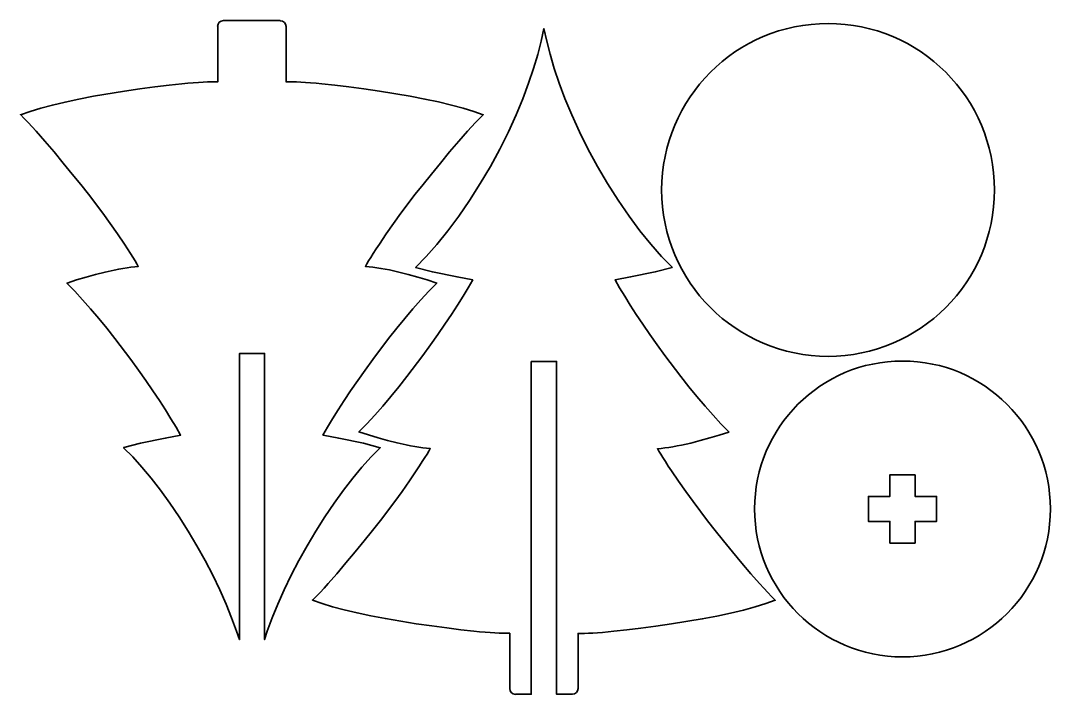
# Model space of a CAD drawing. Header units: inches. Extents: x 0.05 to 8.15, y 21.07 to 26.37.
import ezdxf

# ---------------------------------------------------------------- set-up
doc = ezdxf.new("R2010")
doc.units = ezdxf.units.IN
doc.header["$MEASUREMENT"] = 0
doc.layers.add('Layer 1', color=7, linetype='Continuous')

# ---------------------------------------------------------------- blocks, each defined once
blk = doc.blocks.new('block 3')
at = {"layer": 'Layer 1', "color": 1, "lineweight": 35, "true_color": 0xff1212}
blk.add_open_spline([(1.9912, 21.5718), (1.9912, 21.5718), (2.0299, 21.6759), (2.0299, 21.6759), (2.0299, 21.6759), (2.0739, 21.7841), (2.0739, 21.7841), (2.0739, 21.7841), (2.1235, 21.8952), (2.1235, 21.8952), (2.1235, 21.8952), (2.1791, 22.01), (2.1791, 22.01), (2.1791, 22.01), (2.2394, 22.1264), (2.2394, 22.1264), (2.2394, 22.1264), (2.3042, 22.243), (2.3042, 22.243), (2.3042, 22.243), (2.3728, 22.3584), (2.3728, 22.3584), (2.3728, 22.3584), (2.4439, 22.4707), (2.4439, 22.4707), (2.4439, 22.4707), (2.5167, 22.5783), (2.5167, 22.5783), (2.5167, 22.5783), (2.5899, 22.6798), (2.5899, 22.6798), (2.5899, 22.6798), (2.6632, 22.7744), (2.6632, 22.7744), (2.6632, 22.7744), (2.736, 22.8615), (2.736, 22.8615), (2.736, 22.8615), (2.8081, 22.9411), (2.8081, 22.9411), (2.8081, 22.9411), (2.8795, 23.0132), (2.8795, 23.0132), (2.8795, 23.0132), (2.8799, 23.014), (2.8799, 23.014), (2.8799, 23.014), (2.7476, 23.0504), (2.7476, 23.0504), (2.7476, 23.0504), (2.7476, 23.0504), (2.7476, 23.0504), (2.7476, 23.0504), (2.5531, 23.0886), (2.5531, 23.0886), (2.5531, 23.0886), (2.5531, 23.0887), (2.5531, 23.0887), (2.5531, 23.0887), (2.431, 23.1129), (2.431, 23.1129), (2.431, 23.1129), (2.4289, 23.113), (2.4289, 23.113), (2.4289, 23.113), (2.4648, 23.1755), (2.4648, 23.1755), (2.4648, 23.1755), (2.5044, 23.2418), (2.5044, 23.2418), (2.5044, 23.2418), (2.548, 23.3112), (2.548, 23.3112), (2.548, 23.3112), (2.5956, 23.385), (2.5956, 23.385), (2.5956, 23.385), (2.647, 23.4623), (2.647, 23.4623), (2.647, 23.4623), (2.7025, 23.5425), (2.7025, 23.5425), (2.7025, 23.5425), (2.7605, 23.6248), (2.7605, 23.6248), (2.7605, 23.6248), (2.821, 23.7082), (2.821, 23.7082), (2.821, 23.7082), (2.946, 23.8739), (2.946, 23.8739), (2.946, 23.8739), (3.0098, 23.954), (3.0098, 23.954), (3.0098, 23.954), (3.0734, 24.0315), (3.0734, 24.0315), (3.0734, 24.0315), (3.1367, 24.1058), (3.1367, 24.1058), (3.1367, 24.1058), (3.1996, 24.1769), (3.1996, 24.1769), (3.1996, 24.1769), (3.2619, 24.2448), (3.2619, 24.2448), (3.2619, 24.2448), (3.3237, 24.3093), (3.3237, 24.3093), (3.3237, 24.3093), (3.3245, 24.3094), (3.3245, 24.3094), (3.3245, 24.3094), (3.2498, 24.3334), (3.2498, 24.3334), (3.2498, 24.3334), (3.1745, 24.3559), (3.1745, 24.3559), (3.1745, 24.3559), (3.0994, 24.3768), (3.0994, 24.3768), (3.0994, 24.3768), (3.0249, 24.3957), (3.0249, 24.3957), (3.0249, 24.3957), (2.953, 24.4118), (2.953, 24.4118), (2.953, 24.4118), (2.9184, 24.4186), (2.9184, 24.4186), (2.9184, 24.4186), (2.8849, 24.4247), (2.8849, 24.4247), (2.8849, 24.4247), (2.8526, 24.4298), (2.8526, 24.4298), (2.8526, 24.4298), (2.8217, 24.4341), (2.8217, 24.4341), (2.8217, 24.4341), (2.792, 24.4375), (2.792, 24.4375), (2.792, 24.4375), (2.7635, 24.44), (2.7635, 24.44), (2.7635, 24.44), (2.7628, 24.4397), (2.7628, 24.4397), (2.7628, 24.4397), (2.7742, 24.4597), (2.7742, 24.4597), (2.7742, 24.4597), (2.7881, 24.4834), (2.7881, 24.4834), (2.7881, 24.4834), (2.8052, 24.5112), (2.8052, 24.5112), (2.8052, 24.5112), (2.8252, 24.5425), (2.8252, 24.5425), (2.8252, 24.5425), (2.8477, 24.577), (2.8477, 24.577), (2.8477, 24.577), (2.8726, 24.6144), (2.8726, 24.6144), (2.8726, 24.6144), (2.9271, 24.695), (2.9271, 24.695), (2.9271, 24.695), (2.9848, 24.7783), (2.9848, 24.7783), (2.9848, 24.7783), (3.0421, 24.858), (3.0421, 24.858), (3.0421, 24.858), (3.1556, 25.0075), (3.1556, 25.0075), (3.1556, 25.0075), (3.2164, 25.0843), (3.2164, 25.0843), (3.2164, 25.0843), (3.2825, 25.1664), (3.2825, 25.1664), (3.2825, 25.1664), (3.3532, 25.2529), (3.3532, 25.2529), (3.3532, 25.2529), (3.4259, 25.3405), (3.4259, 25.3405), (3.4259, 25.3405), (3.4977, 25.425), (3.4977, 25.425), (3.4977, 25.425), (3.5662, 25.503), (3.5662, 25.503), (3.5662, 25.503), (3.5987, 25.5389), (3.5987, 25.5389), (3.5987, 25.5389), (3.6301, 25.5727), (3.6301, 25.5727), (3.6301, 25.5727), (3.6601, 25.6043), (3.6601, 25.6043), (3.6601, 25.6043), (3.6889, 25.6337), (3.6889, 25.6337), (3.6889, 25.6337), (3.69, 25.6332), (3.69, 25.6332), (3.69, 25.6332), (3.615, 25.6593), (3.615, 25.6593), (3.615, 25.6593), (3.5317, 25.6847), (3.5317, 25.6847), (3.5317, 25.6847), (3.4396, 25.7094), (3.4396, 25.7094), (3.4396, 25.7094), (3.3392, 25.7334), (3.3392, 25.7334), (3.3392, 25.7334), (3.2309, 25.7565), (3.2309, 25.7565), (3.2309, 25.7565), (3.1156, 25.7786), (3.1156, 25.7786), (3.1156, 25.7786), (2.873, 25.8189), (2.873, 25.8189), (2.873, 25.8189), (2.7512, 25.8366), (2.7512, 25.8366), (2.7512, 25.8366), (2.6332, 25.8522), (2.6332, 25.8522), (2.6332, 25.8522), (2.5221, 25.8661), (2.5221, 25.8661), (2.5221, 25.8661), (2.4209, 25.8768), (2.4209, 25.8768), (2.4209, 25.8768), (2.3745, 25.8812), (2.3745, 25.8812), (2.3745, 25.8812), (2.3312, 25.8848), (2.3312, 25.8848), (2.3312, 25.8848), (2.291, 25.8879), (2.291, 25.8879), (2.291, 25.8879), (2.2539, 25.8902), (2.2539, 25.8902), (2.2539, 25.8902), (2.2202, 25.8919), (2.2202, 25.8919), (2.2202, 25.8919), (2.1896, 25.8929), (2.1896, 25.8929), (2.1896, 25.8929), (2.1619, 25.8929), (2.1619, 25.8929), (2.1619, 25.8929), (2.1377, 25.8929), (2.1377, 25.8929), (2.1377, 25.8929), (2.1394, 25.8927), (2.1394, 25.8927), (2.1394, 25.8927), (2.1394, 26.3276), (2.1394, 26.3276), (2.1394, 26.3276), (2.1389, 26.3272), (2.1389, 26.3272), (2.1389, 26.3525), (2.1184, 26.373), (2.0931, 26.373), (2.0931, 26.373), (2.0928, 26.3736), (2.0928, 26.3736), (2.0928, 26.3736), (1.9145, 26.3736), (1.9145, 26.3736), (1.9145, 26.3736), (1.9148, 26.3736), (1.9148, 26.3736), (1.9148, 26.3736), (1.827, 26.3736), (1.827, 26.3736), (1.827, 26.3736), (1.8267, 26.3734), (1.8267, 26.3734), (1.8267, 26.3734), (1.6477, 26.3734), (1.6477, 26.3734), (1.6477, 26.3734), (1.646, 26.3737), (1.646, 26.3737), (1.6207, 26.3737), (1.6002, 26.3532), (1.6002, 26.3279), (1.6002, 26.3279), (1.6002, 26.3279), (1.6002, 26.3279), (1.6002, 26.3279), (1.6019, 26.3283), (1.6019, 26.3283), (1.6019, 26.3283), (1.6019, 25.8927), (1.6019, 25.8927), (1.6019, 25.8927), (1.6019, 25.8927), (1.6019, 25.8927), (1.6019, 25.8927), (1.5777, 25.8927), (1.5777, 25.8927), (1.5777, 25.8927), (1.5499, 25.8927), (1.5499, 25.8927), (1.5499, 25.8927), (1.5194, 25.8918), (1.5194, 25.8918), (1.5194, 25.8918), (1.4856, 25.8901), (1.4856, 25.8901), (1.4856, 25.8901), (1.4487, 25.8877), (1.4487, 25.8877), (1.4487, 25.8877), (1.4084, 25.8847), (1.4084, 25.8847), (1.4084, 25.8847), (1.365, 25.8811), (1.365, 25.8811), (1.365, 25.8811), (1.3187, 25.8766), (1.3187, 25.8766), (1.3187, 25.8766), (1.2176, 25.8659), (1.2176, 25.8659), (1.2176, 25.8659), (1.1064, 25.852), (1.1064, 25.852), (1.1064, 25.852), (0.9887, 25.8365), (0.9887, 25.8365), (0.9887, 25.8365), (0.8669, 25.8187), (0.8669, 25.8187), (0.8669, 25.8187), (0.6241, 25.7784), (0.6241, 25.7784), (0.6241, 25.7784), (0.5089, 25.7564), (0.5089, 25.7564), (0.5089, 25.7564), (0.4005, 25.7333), (0.4005, 25.7333), (0.4005, 25.7333), (0.3001, 25.7093), (0.3001, 25.7093), (0.3001, 25.7093), (0.2081, 25.6845), (0.2081, 25.6845), (0.2081, 25.6845), (0.1248, 25.6591), (0.1248, 25.6591), (0.1248, 25.6591), (0.0499, 25.633), (0.0499, 25.633), (0.0499, 25.633), (0.0503, 25.6339), (0.0503, 25.6339), (0.0503, 25.6339), (0.0791, 25.6044), (0.0791, 25.6044), (0.0791, 25.6044), (0.1091, 25.5729), (0.1091, 25.5729), (0.1091, 25.5729), (0.1405, 25.539), (0.1405, 25.539), (0.1405, 25.539), (0.173, 25.5032), (0.173, 25.5032), (0.173, 25.5032), (0.2414, 25.4251), (0.2414, 25.4251), (0.2414, 25.4251), (0.3132, 25.3407), (0.3132, 25.3407), (0.3132, 25.3407), (0.3859, 25.253), (0.3859, 25.253), (0.3859, 25.253), (0.4566, 25.1665), (0.4566, 25.1665), (0.4566, 25.1665), (0.5227, 25.0844), (0.5227, 25.0844), (0.5227, 25.0844), (0.5835, 25.0076), (0.5835, 25.0076), (0.5835, 25.0076), (0.697, 24.8582), (0.697, 24.8582), (0.697, 24.8582), (0.7544, 24.7784), (0.7544, 24.7784), (0.7544, 24.7784), (0.812, 24.6951), (0.812, 24.6951), (0.812, 24.6951), (0.8666, 24.6145), (0.8666, 24.6145), (0.8666, 24.6145), (0.8914, 24.5772), (0.8914, 24.5772), (0.8914, 24.5772), (0.9139, 24.5426), (0.9139, 24.5426), (0.9139, 24.5426), (0.9339, 24.5114), (0.9339, 24.5114), (0.9339, 24.5114), (0.951, 24.4836), (0.951, 24.4836), (0.951, 24.4836), (0.9649, 24.4598), (0.9649, 24.4598), (0.9649, 24.4598), (0.9763, 24.4398), (0.9763, 24.4398), (0.9763, 24.4398), (0.9763, 24.4398), (0.9763, 24.4398), (0.9763, 24.4398), (0.9478, 24.4373), (0.9478, 24.4373), (0.9478, 24.4373), (0.9182, 24.434), (0.9182, 24.434), (0.9182, 24.434), (0.8873, 24.4297), (0.8873, 24.4297), (0.8873, 24.4297), (0.855, 24.4245), (0.855, 24.4245), (0.855, 24.4245), (0.8216, 24.4184), (0.8216, 24.4184), (0.8216, 24.4184), (0.7869, 24.4116), (0.7869, 24.4116), (0.7869, 24.4116), (0.7149, 24.3955), (0.7149, 24.3955), (0.7149, 24.3955), (0.6405, 24.3766), (0.6405, 24.3766), (0.6405, 24.3766), (0.5653, 24.3558), (0.5653, 24.3558), (0.5653, 24.3558), (0.4902, 24.3333), (0.4902, 24.3333), (0.4902, 24.3333), (0.4153, 24.3093), (0.4153, 24.3093), (0.4153, 24.3093), (0.4139, 24.3093), (0.4139, 24.3093), (0.4139, 24.3093), (0.4757, 24.2448), (0.4757, 24.2448), (0.4757, 24.2448), (0.538, 24.1769), (0.538, 24.1769), (0.538, 24.1769), (0.6009, 24.1058), (0.6009, 24.1058), (0.6009, 24.1058), (0.6642, 24.0315), (0.6642, 24.0315), (0.6642, 24.0315), (0.728, 23.954), (0.728, 23.954), (0.728, 23.954), (0.7916, 23.8739), (0.7916, 23.8739), (0.7916, 23.8739), (0.9166, 23.7082), (0.9166, 23.7082), (0.9166, 23.7082), (0.977, 23.6248), (0.977, 23.6248), (0.977, 23.6248), (1.0349, 23.5425), (1.0349, 23.5425), (1.0349, 23.5425), (1.0905, 23.4623), (1.0905, 23.4623), (1.0905, 23.4623), (1.1419, 23.385), (1.1419, 23.385), (1.1419, 23.385), (1.1895, 23.3112), (1.1895, 23.3112), (1.1895, 23.3112), (1.2331, 23.2418), (1.2331, 23.2418), (1.2331, 23.2418), (1.2728, 23.1755), (1.2728, 23.1755), (1.2728, 23.1755), (1.3085, 23.113), (1.3085, 23.113), (1.3085, 23.113), (1.3102, 23.1129), (1.3102, 23.1129), (1.3102, 23.1129), (1.1881, 23.0887), (1.1881, 23.0887), (1.1881, 23.0887), (1.1881, 23.0887), (1.1881, 23.0887), (1.1881, 23.0887), (0.9937, 23.0505), (0.9937, 23.0505), (0.9937, 23.0505), (0.9937, 23.0505), (0.9937, 23.0505), (0.9937, 23.0505), (0.8613, 23.0141), (0.8613, 23.0141), (0.8613, 23.0141), (0.8609, 23.0132), (0.8609, 23.0132), (0.8609, 23.0132), (0.9323, 22.9411), (0.9323, 22.9411), (0.9323, 22.9411), (1.0045, 22.8615), (1.0045, 22.8615), (1.0045, 22.8615), (1.0773, 22.7744), (1.0773, 22.7744), (1.0773, 22.7744), (1.1505, 22.6798), (1.1505, 22.6798), (1.1505, 22.6798), (1.2238, 22.5783), (1.2238, 22.5783), (1.2238, 22.5783), (1.2964, 22.4707), (1.2964, 22.4707), (1.2964, 22.4707), (1.3675, 22.3584), (1.3675, 22.3584), (1.3675, 22.3584), (1.4362, 22.243), (1.4362, 22.243), (1.4362, 22.243), (1.501, 22.1264), (1.501, 22.1264), (1.501, 22.1264), (1.5613, 22.01), (1.5613, 22.01), (1.5613, 22.01), (1.6169, 21.8952), (1.6169, 21.8952), (1.6169, 21.8952), (1.6663, 21.7841), (1.6663, 21.7841), (1.6663, 21.7841), (1.7103, 21.6759), (1.7103, 21.6759), (1.7103, 21.6759), (1.7491, 21.5718), (1.7491, 21.5718), (1.7491, 21.5718), (1.7721, 21.5039), (1.7721, 21.5039), (1.7721, 21.5039), (1.7724, 21.5039), (1.7724, 21.5039), (1.7724, 21.5039), (1.7724, 23.7552), (1.7724, 23.7552), (1.7724, 23.7552), (1.7724, 23.755), (1.7724, 23.755), (1.7724, 23.755), (1.9694, 23.755), (1.9694, 23.755), (1.9694, 23.755), (1.9694, 23.755), (1.9694, 23.755), (1.9694, 23.755), (1.9694, 21.5039), (1.9694, 21.5039), (1.9694, 21.5039), (1.9912, 21.5718), (1.9912, 21.5718)], degree=3, knots=[0, 0, 0, 0, 1, 1, 1, 2, 2, 2, 3, 3, 3, 4, 4, 4, 5, 5, 5, 6, 6, 6, 7, 7, 7, 8, 8, 8, 9, 9, 9, 10, 10, 10, 11, 11, 11, 12, 12, 12, 13, 13, 13, 14, 14, 14, 15, 15, 15, 16, 16, 16, 17, 17, 17, 18, 18, 18, 19, 19, 19, 20, 20, 20, 21, 21, 21, 22, 22, 22, 23, 23, 23, 24, 24, 24, 25, 25, 25, 26, 26, 26, 27, 27, 27, 28, 28, 28, 29, 29, 29, 30, 30, 30, 31, 31, 31, 32, 32, 32, 33, 33, 33, 34, 34, 34, 35, 35, 35, 36, 36, 36, 37, 37, 37, 38, 38, 38, 39, 39, 39, 40, 40, 40, 41, 41, 41, 42, 42, 42, 43, 43, 43, 44, 44, 44, 45, 45, 45, 46, 46, 46, 47, 47, 47, 48, 48, 48, 49, 49, 49, 50, 50, 50, 51, 51, 51, 52, 52, 52, 53, 53, 53, 54, 54, 54, 55, 55, 55, 56, 56, 56, 57, 57, 57, 58, 58, 58, 59, 59, 59, 60, 60, 60, 61, 61, 61, 62, 62, 62, 63, 63, 63, 64, 64, 64, 65, 65, 65, 66, 66, 66, 67, 67, 67, 68, 68, 68, 69, 69, 69, 70, 70, 70, 71, 71, 71, 72, 72, 72, 73, 73, 73, 74, 74, 74, 75, 75, 75, 76, 76, 76, 77, 77, 77, 78, 78, 78, 79, 79, 79, 80, 80, 80, 81, 81, 81, 82, 82, 82, 83, 83, 83, 84, 84, 84, 85, 85, 85, 86, 86, 86, 87, 87, 87, 88, 88, 88, 89, 89, 89, 90, 90, 90, 91, 91, 91, 92, 92, 92, 93, 93, 93, 94, 94, 94, 95, 95, 95, 96, 96, 96, 97, 97, 97, 98, 98, 98, 99, 99, 99, 100, 100, 100, 101, 101, 101, 102, 102, 102, 103, 103, 103, 104, 104, 104, 105, 105, 105, 106, 106, 106, 107, 107, 107, 108, 108, 108, 109, 109, 109, 110, 110, 110, 111, 111, 111, 112, 112, 112, 113, 113, 113, 114, 114, 114, 115, 115, 115, 116, 116, 116, 117, 117, 117, 118, 118, 118, 119, 119, 119, 120, 120, 120, 121, 121, 121, 122, 122, 122, 123, 123, 123, 124, 124, 124, 125, 125, 125, 126, 126, 126, 127, 127, 127, 128, 128, 128, 129, 129, 129, 130, 130, 130, 131, 131, 131, 132, 132, 132, 133, 133, 133, 134, 134, 134, 135, 135, 135, 136, 136, 136, 137, 137, 137, 138, 138, 138, 139, 139, 139, 140, 140, 140, 141, 141, 141, 142, 142, 142, 143, 143, 143, 144, 144, 144, 145, 145, 145, 146, 146, 146, 147, 147, 147, 148, 148, 148, 149, 149, 149, 150, 150, 150, 151, 151, 151, 152, 152, 152, 153, 153, 153, 154, 154, 154, 155, 155, 155, 156, 156, 156, 157, 157, 157, 158, 158, 158, 159, 159, 159, 160, 160, 160, 161, 161, 161, 162, 162, 162, 163, 163, 163, 164, 164, 164, 165, 165, 165, 166, 166, 166, 167, 167, 167, 168, 168, 168, 169, 169, 169, 170, 170, 170, 171, 171, 171, 172, 172, 172, 173, 173, 173, 174, 174, 174, 175, 175, 175, 176, 176, 176, 177, 177, 177, 178, 178, 178, 179, 179, 179, 180, 180, 180, 181, 181, 181, 182, 182, 182, 183, 183, 183, 184, 184, 184, 185, 185, 185, 186, 186, 186, 187, 187, 187, 188, 188, 188, 189, 189, 189, 190, 190, 190, 191, 191, 191, 192, 192, 192, 193, 193, 193, 194, 194, 194, 195, 195, 195, 196, 196, 196, 197, 197, 197, 198, 198, 198, 199, 199, 199, 200, 200, 200, 201, 201, 201, 202, 202, 202, 202], dxfattribs=at)
blk = doc.blocks.new('block 4')
at = {"layer": 'Layer 1', "color": 1, "lineweight": 35, "true_color": 0xff1212}
blk.add_open_spline([(4.067, 23.6919), (4.067, 23.6919), (4.267, 23.6919), (4.267, 23.6919), (4.267, 23.6919), (4.267, 23.6922), (4.267, 23.6922), (4.267, 23.6922), (4.267, 21.0736), (4.267, 21.0736), (4.267, 21.0736), (4.2674, 21.0736), (4.2674, 21.0736), (4.2674, 21.0736), (4.3903, 21.0736), (4.3903, 21.0736), (4.3903, 21.0736), (4.3903, 21.0736), (4.3903, 21.0736), (4.4156, 21.0736), (4.4361, 21.0941), (4.4361, 21.1194), (4.4361, 21.1194), (4.4361, 21.1194), (4.4361, 21.1194), (4.4361, 21.1194), (4.4361, 21.1194), (4.4361, 21.1194), (4.4361, 21.1194), (4.4361, 21.5544), (4.4361, 21.5544), (4.4361, 21.5544), (4.4353, 21.5531), (4.4353, 21.5531), (4.4353, 21.5531), (4.4595, 21.5531), (4.4595, 21.5531), (4.4595, 21.5531), (4.4873, 21.5531), (4.4873, 21.5531), (4.4873, 21.5531), (4.5178, 21.554), (4.5178, 21.554), (4.5178, 21.554), (4.5516, 21.5557), (4.5516, 21.5557), (4.5516, 21.5557), (4.5886, 21.5581), (4.5886, 21.5581), (4.5886, 21.5581), (4.6288, 21.5611), (4.6288, 21.5611), (4.6288, 21.5611), (4.6721, 21.5649), (4.6721, 21.5649), (4.6721, 21.5649), (4.7185, 21.5692), (4.7185, 21.5692), (4.7185, 21.5692), (4.8198, 21.58), (4.8198, 21.58), (4.8198, 21.58), (4.9309, 21.5939), (4.9309, 21.5939), (4.9309, 21.5939), (5.0488, 21.6096), (5.0488, 21.6096), (5.0488, 21.6096), (5.1706, 21.6272), (5.1706, 21.6272), (5.1706, 21.6272), (5.4132, 21.6675), (5.4132, 21.6675), (5.4132, 21.6675), (5.5285, 21.6896), (5.5285, 21.6896), (5.5285, 21.6896), (5.6368, 21.7128), (5.6368, 21.7128), (5.6368, 21.7128), (5.7373, 21.7367), (5.7373, 21.7367), (5.7373, 21.7367), (5.8293, 21.7615), (5.8293, 21.7615), (5.8293, 21.7615), (5.9127, 21.7869), (5.9127, 21.7869), (5.9127, 21.7869), (5.9877, 21.8131), (5.9877, 21.8131), (5.9877, 21.8131), (5.9874, 21.8136), (5.9874, 21.8136), (5.9874, 21.8136), (5.9585, 21.8429), (5.9585, 21.8429), (5.9585, 21.8429), (5.9285, 21.8746), (5.9285, 21.8746), (5.9285, 21.8746), (5.8971, 21.9083), (5.8971, 21.9083), (5.8971, 21.9083), (5.8646, 21.9443), (5.8646, 21.9443), (5.8646, 21.9443), (5.7961, 22.0222), (5.7961, 22.0222), (5.7961, 22.0222), (5.7243, 22.1067), (5.7243, 22.1067), (5.7243, 22.1067), (5.6517, 22.1943), (5.6517, 22.1943), (5.6517, 22.1943), (5.581, 22.2808), (5.581, 22.2808), (5.581, 22.2808), (5.5149, 22.3629), (5.5149, 22.3629), (5.5149, 22.3629), (5.4541, 22.4397), (5.4541, 22.4397), (5.4541, 22.4397), (5.3406, 22.5893), (5.3406, 22.5893), (5.3406, 22.5893), (5.2832, 22.669), (5.2832, 22.669), (5.2832, 22.669), (5.2256, 22.7517), (5.2256, 22.7517), (5.2256, 22.7517), (5.171, 22.8322), (5.171, 22.8322), (5.171, 22.8322), (5.1463, 22.8697), (5.1463, 22.8697), (5.1463, 22.8697), (5.1236, 22.9043), (5.1236, 22.9043), (5.1236, 22.9043), (5.1036, 22.9356), (5.1036, 22.9356), (5.1036, 22.9356), (5.0866, 22.9633), (5.0866, 22.9633), (5.0866, 22.9633), (5.0727, 22.9871), (5.0727, 22.9871), (5.0727, 22.9871), (5.0613, 23.0069), (5.0613, 23.0069), (5.0613, 23.0069), (5.0609, 23.0061), (5.0609, 23.0061), (5.0609, 23.0061), (5.0893, 23.0086), (5.0893, 23.0086), (5.0893, 23.0086), (5.1191, 23.0121), (5.1191, 23.0121), (5.1191, 23.0121), (5.15, 23.0164), (5.15, 23.0164), (5.15, 23.0164), (5.1823, 23.0215), (5.1823, 23.0215), (5.1823, 23.0215), (5.2157, 23.0275), (5.2157, 23.0275), (5.2157, 23.0275), (5.2503, 23.0344), (5.2503, 23.0344), (5.2503, 23.0344), (5.3223, 23.0506), (5.3223, 23.0506), (5.3223, 23.0506), (5.3967, 23.0693), (5.3967, 23.0693), (5.3967, 23.0693), (5.4718, 23.0903), (5.4718, 23.0903), (5.4718, 23.0903), (5.5471, 23.1128), (5.5471, 23.1128), (5.5471, 23.1128), (5.6218, 23.1367), (5.6218, 23.1367), (5.6218, 23.1367), (5.6223, 23.1374), (5.6223, 23.1374), (5.6223, 23.1374), (5.5606, 23.2019), (5.5606, 23.2019), (5.5606, 23.2019), (5.4982, 23.2697), (5.4982, 23.2697), (5.4982, 23.2697), (5.4353, 23.3408), (5.4353, 23.3408), (5.4353, 23.3408), (5.372, 23.4153), (5.372, 23.4153), (5.372, 23.4153), (5.3084, 23.4926), (5.3084, 23.4926), (5.3084, 23.4926), (5.2446, 23.5729), (5.2446, 23.5729), (5.2446, 23.5729), (5.1196, 23.7385), (5.1196, 23.7385), (5.1196, 23.7385), (5.0591, 23.8218), (5.0591, 23.8218), (5.0591, 23.8218), (5.0011, 23.9042), (5.0011, 23.9042), (5.0011, 23.9042), (4.9456, 23.9844), (4.9456, 23.9844), (4.9456, 23.9844), (4.8942, 24.0617), (4.8942, 24.0617), (4.8942, 24.0617), (4.8467, 24.1356), (4.8467, 24.1356), (4.8467, 24.1356), (4.803, 24.205), (4.803, 24.205), (4.803, 24.205), (4.7634, 24.2712), (4.7634, 24.2712), (4.7634, 24.2712), (4.7275, 24.3337), (4.7275, 24.3337), (4.7275, 24.3337), (4.7275, 24.3337), (4.7275, 24.3337), (4.7275, 24.3337), (4.8498, 24.3578), (4.8498, 24.3578), (4.8498, 24.3578), (4.8496, 24.3589), (4.8496, 24.3589), (4.8496, 24.3589), (5.0441, 24.3971), (5.0441, 24.3971), (5.0441, 24.3971), (5.0442, 24.396), (5.0442, 24.396), (5.0442, 24.396), (5.1766, 24.4324), (5.1766, 24.4324), (5.1766, 24.4324), (5.1768, 24.4332), (5.1768, 24.4332), (5.1768, 24.4332), (5.0935, 24.5183), (5.0935, 24.5183), (5.0935, 24.5183), (5.0088, 24.6139), (5.0088, 24.6139), (5.0088, 24.6139), (4.9234, 24.7199), (4.9234, 24.7199), (4.9234, 24.7199), (4.8374, 24.8356), (4.8374, 24.8356), (4.8374, 24.8356), (4.752, 24.9606), (4.752, 24.9606), (4.752, 24.9606), (4.6686, 25.0918), (4.6686, 25.0918), (4.6686, 25.0918), (4.5888, 25.2272), (4.5888, 25.2272), (4.5888, 25.2272), (4.5142, 25.364), (4.5142, 25.364), (4.5142, 25.364), (4.4464, 25.4997), (4.4464, 25.4997), (4.4464, 25.4997), (4.386, 25.6319), (4.386, 25.6319), (4.386, 25.6319), (4.3331, 25.7596), (4.3331, 25.7596), (4.3331, 25.7596), (4.2875, 25.8818), (4.2875, 25.8818), (4.2875, 25.8818), (4.2486, 25.9982), (4.2486, 25.9982), (4.2486, 25.9982), (4.216, 26.1085), (4.216, 26.1085), (4.216, 26.1085), (4.1892, 26.2128), (4.1892, 26.2128), (4.1892, 26.2128), (4.1681, 26.3111), (4.1681, 26.3111), (4.1681, 26.3111), (4.167, 26.3103), (4.167, 26.3103), (4.167, 26.3103), (4.1459, 26.2119), (4.1459, 26.2119), (4.1459, 26.2119), (4.1191, 26.1076), (4.1191, 26.1076), (4.1191, 26.1076), (4.0864, 25.9974), (4.0864, 25.9974), (4.0864, 25.9974), (4.0475, 25.881), (4.0475, 25.881), (4.0475, 25.881), (4.002, 25.7587), (4.002, 25.7587), (4.002, 25.7587), (3.9492, 25.6311), (3.9492, 25.6311), (3.9492, 25.6311), (3.8888, 25.4989), (3.8888, 25.4989), (3.8888, 25.4989), (3.8209, 25.3632), (3.8209, 25.3632), (3.8209, 25.3632), (3.7463, 25.2264), (3.7463, 25.2264), (3.7463, 25.2264), (3.6664, 25.091), (3.6664, 25.091), (3.6664, 25.091), (3.5831, 24.9597), (3.5831, 24.9597), (3.5831, 24.9597), (3.4977, 24.8347), (3.4977, 24.8347), (3.4977, 24.8347), (3.4118, 24.719), (3.4118, 24.719), (3.4118, 24.719), (3.3263, 24.6131), (3.3263, 24.6131), (3.3263, 24.6131), (3.2416, 24.5175), (3.2416, 24.5175), (3.2416, 24.5175), (3.1582, 24.4324), (3.1582, 24.4324), (3.1582, 24.4324), (3.1581, 24.4324), (3.1581, 24.4324), (3.1581, 24.4324), (3.2905, 24.396), (3.2905, 24.396), (3.2905, 24.396), (3.2902, 24.396), (3.2902, 24.396), (3.2902, 24.396), (3.4846, 24.3578), (3.4846, 24.3578), (3.4846, 24.3578), (3.4849, 24.3583), (3.4849, 24.3583), (3.4849, 24.3583), (3.607, 24.3343), (3.607, 24.3343), (3.607, 24.3343), (3.6071, 24.3337), (3.6071, 24.3337), (3.6071, 24.3337), (3.5714, 24.2712), (3.5714, 24.2712), (3.5714, 24.2712), (3.5317, 24.205), (3.5317, 24.205), (3.5317, 24.205), (3.4881, 24.1356), (3.4881, 24.1356), (3.4881, 24.1356), (3.4405, 24.0617), (3.4405, 24.0617), (3.4405, 24.0617), (3.3891, 23.9844), (3.3891, 23.9844), (3.3891, 23.9844), (3.3335, 23.9042), (3.3335, 23.9042), (3.3335, 23.9042), (3.2756, 23.8218), (3.2756, 23.8218), (3.2756, 23.8218), (3.2152, 23.7385), (3.2152, 23.7385), (3.2152, 23.7385), (3.0902, 23.5729), (3.0902, 23.5729), (3.0902, 23.5729), (3.0266, 23.4926), (3.0266, 23.4926), (3.0266, 23.4926), (2.9628, 23.4153), (2.9628, 23.4153), (2.9628, 23.4153), (2.8995, 23.3408), (2.8995, 23.3408), (2.8995, 23.3408), (2.8366, 23.2697), (2.8366, 23.2697), (2.8366, 23.2697), (2.7743, 23.2019), (2.7743, 23.2019), (2.7743, 23.2019), (2.7125, 23.1374), (2.7125, 23.1374), (2.7125, 23.1374), (2.7123, 23.1378), (2.7123, 23.1378), (2.7123, 23.1378), (2.7871, 23.1139), (2.7871, 23.1139), (2.7871, 23.1139), (2.8623, 23.0914), (2.8623, 23.0914), (2.8623, 23.0914), (2.9374, 23.0704), (2.9374, 23.0704), (2.9374, 23.0704), (3.0118, 23.0517), (3.0118, 23.0517), (3.0118, 23.0517), (3.0838, 23.0356), (3.0838, 23.0356), (3.0838, 23.0356), (3.1185, 23.0286), (3.1185, 23.0286), (3.1185, 23.0286), (3.152, 23.0226), (3.152, 23.0226), (3.152, 23.0226), (3.1842, 23.0175), (3.1842, 23.0175), (3.1842, 23.0175), (3.2152, 23.0132), (3.2152, 23.0132), (3.2152, 23.0132), (3.2448, 23.0097), (3.2448, 23.0097), (3.2448, 23.0097), (3.2732, 23.0072), (3.2732, 23.0072), (3.2732, 23.0072), (3.2732, 23.0072), (3.2732, 23.0072), (3.2732, 23.0072), (3.2618, 22.9874), (3.2618, 22.9874), (3.2618, 22.9874), (3.248, 22.9636), (3.248, 22.9636), (3.248, 22.9636), (3.2309, 22.9358), (3.2309, 22.9358), (3.2309, 22.9358), (3.2109, 22.9046), (3.2109, 22.9046), (3.2109, 22.9046), (3.1884, 22.87), (3.1884, 22.87), (3.1884, 22.87), (3.1635, 22.8325), (3.1635, 22.8325), (3.1635, 22.8325), (3.1089, 22.7519), (3.1089, 22.7519), (3.1089, 22.7519), (3.0513, 22.6693), (3.0513, 22.6693), (3.0513, 22.6693), (2.9941, 22.5896), (2.9941, 22.5896), (2.9941, 22.5896), (2.8805, 22.44), (2.8805, 22.44), (2.8805, 22.44), (2.8196, 22.3632), (2.8196, 22.3632), (2.8196, 22.3632), (2.7535, 22.2811), (2.7535, 22.2811), (2.7535, 22.2811), (2.6828, 22.1946), (2.6828, 22.1946), (2.6828, 22.1946), (2.6102, 22.1069), (2.6102, 22.1069), (2.6102, 22.1069), (2.5384, 22.0225), (2.5384, 22.0225), (2.5384, 22.0225), (2.4699, 21.9446), (2.4699, 21.9446), (2.4699, 21.9446), (2.4374, 21.9086), (2.4374, 21.9086), (2.4374, 21.9086), (2.406, 21.8749), (2.406, 21.8749), (2.406, 21.8749), (2.376, 21.8432), (2.376, 21.8432), (2.376, 21.8432), (2.3473, 21.8139), (2.3473, 21.8139), (2.3473, 21.8139), (2.3467, 21.8147), (2.3467, 21.8147), (2.3467, 21.8147), (2.4216, 21.7886), (2.4216, 21.7886), (2.4216, 21.7886), (2.5049, 21.7632), (2.5049, 21.7632), (2.5049, 21.7632), (2.5968, 21.7383), (2.5968, 21.7383), (2.5968, 21.7383), (2.6973, 21.7144), (2.6973, 21.7144), (2.6973, 21.7144), (2.8057, 21.6912), (2.8057, 21.6912), (2.8057, 21.6912), (2.9209, 21.6692), (2.9209, 21.6692), (2.9209, 21.6692), (3.1636, 21.6289), (3.1636, 21.6289), (3.1636, 21.6289), (3.2855, 21.6112), (3.2855, 21.6112), (3.2855, 21.6112), (3.4032, 21.5956), (3.4032, 21.5956), (3.4032, 21.5956), (3.5143, 21.5817), (3.5143, 21.5817), (3.5143, 21.5817), (3.6155, 21.5708), (3.6155, 21.5708), (3.6155, 21.5708), (3.6618, 21.5665), (3.6618, 21.5665), (3.6618, 21.5665), (3.7052, 21.5628), (3.7052, 21.5628), (3.7052, 21.5628), (3.7455, 21.5597), (3.7455, 21.5597), (3.7455, 21.5597), (3.7824, 21.5574), (3.7824, 21.5574), (3.7824, 21.5574), (3.8161, 21.5557), (3.8161, 21.5557), (3.8161, 21.5557), (3.8467, 21.5547), (3.8467, 21.5547), (3.8467, 21.5547), (3.8745, 21.5547), (3.8745, 21.5547), (3.8745, 21.5547), (3.8986, 21.5547), (3.8986, 21.5547), (3.8986, 21.5547), (3.8986, 21.5539), (3.8986, 21.5539), (3.8986, 21.5539), (3.8986, 21.1194), (3.8986, 21.1194), (3.8986, 21.1194), (3.8986, 21.1189), (3.8986, 21.1189), (3.8986, 21.0936), (3.9192, 21.0731), (3.9445, 21.0731), (3.9445, 21.0731), (3.9445, 21.0736), (3.9445, 21.0736), (3.9445, 21.0736), (4.0674, 21.0736), (4.0674, 21.0736), (4.0674, 21.0736), (4.0674, 21.0736), (4.0674, 21.0736), (4.0674, 21.0736), (4.0674, 23.6919), (4.0674, 23.6919), (4.0674, 23.6919), (4.067, 23.6919), (4.067, 23.6919)], degree=3, knots=[0, 0, 0, 0, 1, 1, 1, 2, 2, 2, 3, 3, 3, 4, 4, 4, 5, 5, 5, 6, 6, 6, 7, 7, 7, 8, 8, 8, 9, 9, 9, 10, 10, 10, 11, 11, 11, 12, 12, 12, 13, 13, 13, 14, 14, 14, 15, 15, 15, 16, 16, 16, 17, 17, 17, 18, 18, 18, 19, 19, 19, 20, 20, 20, 21, 21, 21, 22, 22, 22, 23, 23, 23, 24, 24, 24, 25, 25, 25, 26, 26, 26, 27, 27, 27, 28, 28, 28, 29, 29, 29, 30, 30, 30, 31, 31, 31, 32, 32, 32, 33, 33, 33, 34, 34, 34, 35, 35, 35, 36, 36, 36, 37, 37, 37, 38, 38, 38, 39, 39, 39, 40, 40, 40, 41, 41, 41, 42, 42, 42, 43, 43, 43, 44, 44, 44, 45, 45, 45, 46, 46, 46, 47, 47, 47, 48, 48, 48, 49, 49, 49, 50, 50, 50, 51, 51, 51, 52, 52, 52, 53, 53, 53, 54, 54, 54, 55, 55, 55, 56, 56, 56, 57, 57, 57, 58, 58, 58, 59, 59, 59, 60, 60, 60, 61, 61, 61, 62, 62, 62, 63, 63, 63, 64, 64, 64, 65, 65, 65, 66, 66, 66, 67, 67, 67, 68, 68, 68, 69, 69, 69, 70, 70, 70, 71, 71, 71, 72, 72, 72, 73, 73, 73, 74, 74, 74, 75, 75, 75, 76, 76, 76, 77, 77, 77, 78, 78, 78, 79, 79, 79, 80, 80, 80, 81, 81, 81, 82, 82, 82, 83, 83, 83, 84, 84, 84, 85, 85, 85, 86, 86, 86, 87, 87, 87, 88, 88, 88, 89, 89, 89, 90, 90, 90, 91, 91, 91, 92, 92, 92, 93, 93, 93, 94, 94, 94, 95, 95, 95, 96, 96, 96, 97, 97, 97, 98, 98, 98, 99, 99, 99, 100, 100, 100, 101, 101, 101, 102, 102, 102, 103, 103, 103, 104, 104, 104, 105, 105, 105, 106, 106, 106, 107, 107, 107, 108, 108, 108, 109, 109, 109, 110, 110, 110, 111, 111, 111, 112, 112, 112, 113, 113, 113, 114, 114, 114, 115, 115, 115, 116, 116, 116, 117, 117, 117, 118, 118, 118, 119, 119, 119, 120, 120, 120, 121, 121, 121, 122, 122, 122, 123, 123, 123, 124, 124, 124, 125, 125, 125, 126, 126, 126, 127, 127, 127, 128, 128, 128, 129, 129, 129, 130, 130, 130, 131, 131, 131, 132, 132, 132, 133, 133, 133, 134, 134, 134, 135, 135, 135, 136, 136, 136, 137, 137, 137, 138, 138, 138, 139, 139, 139, 140, 140, 140, 141, 141, 141, 142, 142, 142, 143, 143, 143, 144, 144, 144, 145, 145, 145, 146, 146, 146, 147, 147, 147, 148, 148, 148, 149, 149, 149, 150, 150, 150, 151, 151, 151, 152, 152, 152, 153, 153, 153, 154, 154, 154, 155, 155, 155, 156, 156, 156, 157, 157, 157, 158, 158, 158, 159, 159, 159, 160, 160, 160, 161, 161, 161, 162, 162, 162, 163, 163, 163, 164, 164, 164, 165, 165, 165, 166, 166, 166, 167, 167, 167, 168, 168, 168, 169, 169, 169, 170, 170, 170, 171, 171, 171, 172, 172, 172, 173, 173, 173, 174, 174, 174, 175, 175, 175, 176, 176, 176, 177, 177, 177, 178, 178, 178, 179, 179, 179, 180, 180, 180, 181, 181, 181, 182, 182, 182, 183, 183, 183, 184, 184, 184, 185, 185, 185, 186, 186, 186, 187, 187, 187, 188, 188, 188, 189, 189, 189, 190, 190, 190, 191, 191, 191, 192, 192, 192, 193, 193, 193, 194, 194, 194, 195, 195, 195, 196, 196, 196, 197, 197, 197, 198, 198, 198, 199, 199, 199, 200, 200, 200, 201, 201, 201, 202, 202, 202, 203, 203, 203, 203], dxfattribs=at)
blk = doc.blocks.new('block 5')
at = {"layer": 'Layer 1', "color": 1, "lineweight": 35, "true_color": 0xff1212}
blk.add_open_spline([(6.4032, 23.7323), (5.6801, 23.7322), (5.0939, 24.3183), (5.0938, 25.0415), (5.0937, 25.7646), (5.6799, 26.3508), (6.403, 26.3509), (7.1261, 26.351), (7.7123, 25.7648), (7.7124, 25.0417), (7.7124, 25.0416), (7.7124, 25.0416), (7.7124, 25.0415), (7.7123, 24.3185), (7.1262, 23.7324), (6.4032, 23.7323)], degree=3, knots=[0, 0, 0, 0, 1, 1, 1, 2, 2, 2, 3, 3, 3, 4, 4, 4, 5, 5, 5, 5], dxfattribs=at)
blk = doc.blocks.new('block 6')
at = {"layer": 'Layer 1', "color": 1, "lineweight": 35, "true_color": 0xff1212}
blk.add_lwpolyline([(7.0875, 22.8008), (7.0875, 22.6305), (7.2578, 22.6305), (7.2578, 22.4337), (7.0875, 22.4337), (7.0875, 22.2634), (6.8905, 22.2634), (6.8905, 22.4337), (6.7203, 22.4337), (6.7203, 22.6305), (6.8905, 22.6305), (6.8905, 22.8008), (7.0875, 22.8008)], dxfattribs=at)
blk.add_open_spline([(5.8253, 22.532), (5.8253, 21.8893), (6.3463, 21.3683), (6.989, 21.3683), (7.6317, 21.3683), (8.1528, 21.8893), (8.1528, 22.532), (8.1528, 23.1748), (7.6317, 23.6958), (6.989, 23.6958), (6.3464, 23.6959), (5.8253, 23.175), (5.8253, 22.5323), (5.8253, 22.5322), (5.8253, 22.5321), (5.8253, 22.532)], degree=3, knots=[0, 0, 0, 0, 1, 1, 1, 2, 2, 2, 3, 3, 3, 4, 4, 4, 5, 5, 5, 5], dxfattribs=at)
blk = doc.blocks.new('block 2')
at = {"layer": 'Layer 1'}
for name in ['block 3', 'block 5', 'block 4', 'block 6']:
    blk.add_blockref(name, (0, 0), dxfattribs=at)

msp = doc.modelspace()

# ---------------------------------------------------------------- block references
at = {"layer": 'Layer 1'}
msp.add_blockref('block 2', (0, 0), dxfattribs=at)

doc.saveas('drawing.dxf')
